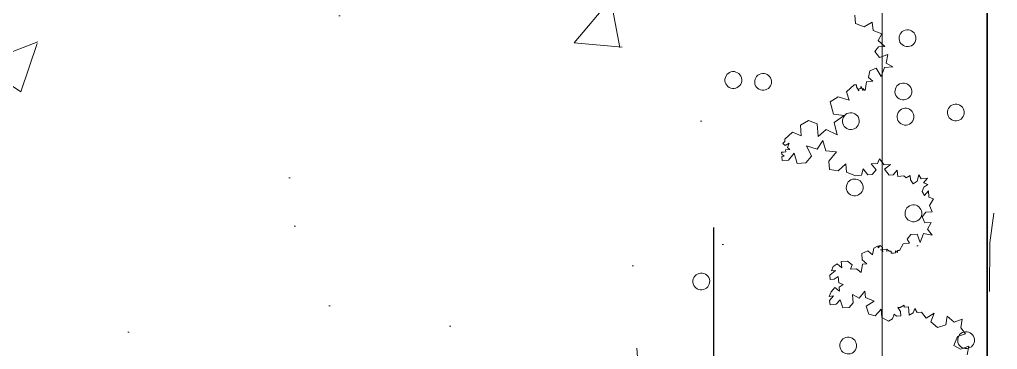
# Model space of a CAD drawing. Header units: metres. Extents: x 0 to 4415, y 1197 to 2590.
# Drawn here: x 1912.943 to 1913.872, y 1310.338 to 1310.651 of the extents above; entities that cross this region are included whole.
import ezdxf

# ---------------------------------------------------------------- set-up
doc = ezdxf.new("R2010")
doc.units = ezdxf.units.M
doc.linetypes.add('AXES', pattern=[2, 1.25, -0.25, 0.25, -0.25])
doc.linetypes.add('CACHE2', pattern=[4.7625, 3.175, -1.5875])
doc.layers.add('00-axe', color=7, linetype='AXES', lineweight=5, true_color=0xdb0000)
doc.layers.add('veg', color=7, linetype='Continuous', lineweight=9, true_color=0x61c200)
doc.layers.add('caché', color=20, linetype='CACHE2', lineweight=13)
doc.layers.add('Façade 02', color=41, linetype='Continuous', lineweight=35)

# ---------------------------------------------------------------- blocks, each defined once
blk = doc.blocks.new('Plantes')
for p, q in [((-0.183, 1.2661), (-0.2717, 0.088)), ((0.9879, 0.0827), (0.9619, 0.0685)), ((1.0199, 0.0716), (0.9879, 0.0827)), ((1.0146, 0.105), (1.0199, 0.0716)), ((0.9619, 0.0685), (0.9754, 0.0344)), ((0.8982, 0.0001), (0.8715, -0.0222)), ((0.9301, -0.011), (0.8982, 0.0001)), ((0.9754, 0.0344), (1.0073, 0.0233)), ((1.0073, 0.0233), (0.9888, 0.0002)), ((0.9888, 0.0002), (0.994, -0.0332)), ((0.7066, -0.024), (0.6806, -0.0382)), ((0.7222, -0.0336), (0.7066, -0.024)), ((0.7289, -0.0507), (0.7222, -0.0336)), ((0.8537, -0.0371), (0.8351, -0.0602)), ((0.8849, -0.0564), (0.8537, -0.0371)), ((0.8715, -0.0222), (0.8849, -0.0564)), ((0.9354, -0.0444), (0.9301, -0.011)), ((0.9621, -0.0221), (0.9354, -0.0444)), ((0.994, -0.0332), (0.9621, -0.0221)), ((0.5292, -0.0741), (0.5181, -0.106)), ((0.5537, -0.0762), (0.5292, -0.0741)), ((0.6302, -0.0501), (0.6191, -0.0821)), ((0.6554, -0.0441), (0.6302, -0.0501)), ((0.6777, -0.0708), (0.6554, -0.0441)), ((0.6806, -0.0382), (0.6777, -0.0708)), ((0.7378, -0.0433), (0.7289, -0.0507)), ((0.7542, -0.0447), (0.7378, -0.0433)), ((0.7431, -0.0767), (0.7527, -0.0611)), ((0.7527, -0.0611), (0.7542, -0.0447)), ((0.7854, -0.064), (0.7839, -0.0803)), ((0.7869, -0.0476), (0.7854, -0.064)), ((0.8025, -0.0573), (0.7869, -0.0476)), ((0.8092, -0.0743), (0.8025, -0.0573)), ((0.8188, -0.0587), (0.8092, -0.0743)), ((0.8351, -0.0602), (0.8188, -0.0587)), ((0.4787, -0.086), (0.4772, -0.1024)), ((0.4772, -0.1024), (0.4921, -0.1202)), ((0.5032, -0.0882), (0.4787, -0.086)), ((0.5181, -0.106), (0.5032, -0.0882)), ((0.5686, -0.094), (0.5537, -0.0762)), ((0.5657, -0.1267), (0.5686, -0.094)), ((0.5916, -0.1126), (0.5657, -0.1267)), ((0.614, -0.1393), (0.5916, -0.1126)), ((0.6503, -0.1013), (0.6161, -0.1148)), ((0.6191, -0.0821), (0.6503, -0.1013)), ((0.7513, -0.0774), (0.7431, -0.0767)), ((0.7669, -0.087), (0.7513, -0.0774)), ((0.7676, -0.0789), (0.7669, -0.087)), ((0.7839, -0.0803), (0.7676, -0.0789)), ((0.4758, -0.1187), (0.4825, -0.1358)), ((0.4921, -0.1202), (0.4758, -0.1187)), ((0.4825, -0.1358), (0.4974, -0.1536)), ((0.4974, -0.1536), (0.5152, -0.1387)), ((0.5152, -0.1387), (0.5137, -0.155)), ((0.6161, -0.1148), (0.614, -0.1393)), ((0.4781, -0.1848), (0.4767, -0.2011)), ((0.4945, -0.1863), (0.4781, -0.1848)), ((0.5101, -0.1959), (0.4945, -0.1863)), ((0.5123, -0.1714), (0.5101, -0.1959)), ((0.5293, -0.1647), (0.5123, -0.1714)), ((0.5137, -0.155), (0.5293, -0.1647)), ((0.4767, -0.2011), (0.4997, -0.2197)), ((0.4834, -0.2182), (0.4901, -0.2353)), ((0.4997, -0.2197), (0.4834, -0.2182)), ((0.5569, -0.2248), (0.5814, -0.227)), ((0.5636, -0.2418), (0.5569, -0.2248)), ((0.5814, -0.227), (0.5992, -0.2121)), ((0.5992, -0.2121), (0.6045, -0.2455)), ((0.4901, -0.2353), (0.5057, -0.2449)), ((0.5057, -0.2449), (0.5235, -0.23)), ((0.5235, -0.23), (0.5213, -0.2545)), ((0.5213, -0.2545), (0.5458, -0.2567)), ((0.5458, -0.2567), (0.5636, -0.2418)), ((0.603, -0.2618), (0.6008, -0.2863)), ((0.6208, -0.2469), (0.603, -0.2618)), ((0.6045, -0.2455), (0.6208, -0.2469)), ((0.6008, -0.2863), (0.6246, -0.2967)), ((0.6246, -0.2967), (0.6424, -0.2818)), ((0.6424, -0.2818), (0.6484, -0.3071)), ((0.6736, -0.3011), (0.6818, -0.3018)), ((0.6818, -0.3018), (0.6736, -0.3011)), ((0.6811, -0.31), (0.6818, -0.3018)), ((0.6825, -0.2936), (0.6818, -0.3018)), ((0.6818, -0.3018), (0.6825, -0.2936)), ((0.6818, -0.3018), (0.69, -0.3025)), ((0.69, -0.3025), (0.6818, -0.3018)), ((0.6818, -0.3018), (0.69, -0.3025)), ((0.69, -0.3025), (0.6982, -0.3033)), ((0.6989, -0.2951), (0.6982, -0.3033)), ((0.6982, -0.3033), (0.6989, -0.2951)), ((0.6982, -0.3033), (0.7071, -0.2958)), ((0.7071, -0.2958), (0.7152, -0.2965)), ((0.7152, -0.2965), (0.716, -0.2884)), ((0.716, -0.2884), (0.7152, -0.2965)), ((0.7152, -0.2965), (0.716, -0.2884)), ((0.7152, -0.2965), (0.7152, -0.2965)), ((0.716, -0.2884), (0.7241, -0.2891)), ((0.716, -0.2884), (0.716, -0.2884)), ((0.7241, -0.2891), (0.7323, -0.2898)), ((0.7323, -0.2898), (0.7316, -0.298)), ((0.7316, -0.298), (0.7405, -0.2906)), ((0.7316, -0.298), (0.7316, -0.298)), ((0.7323, -0.2898), (0.7323, -0.2898)), ((0.7323, -0.2898), (0.7323, -0.2898)), ((0.7323, -0.2898), (0.7323, -0.2898)), ((0.7405, -0.2906), (0.7397, -0.2987)), ((0.7397, -0.2987), (0.7479, -0.2995)), ((0.7479, -0.2995), (0.7621, -0.3254)), ((0.6484, -0.3071), (0.664, -0.3167)), ((0.664, -0.3167), (0.6647, -0.3085)), ((0.664, -0.3167), (0.664, -0.3167)), ((0.6647, -0.3085), (0.6722, -0.3174)), ((0.6722, -0.3174), (0.6811, -0.31)), ((0.7621, -0.3254), (0.7866, -0.3276)), ((0.7866, -0.3276), (0.7769, -0.3432)), ((0.8163, -0.3632), (0.8274, -0.3313)), ((0.8274, -0.3313), (0.8408, -0.3654)), ((0.7769, -0.3432), (0.7918, -0.361)), ((0.7918, -0.361), (0.8163, -0.3632)), ((0.8408, -0.3654), (0.8743, -0.3602)), ((0.8743, -0.3602), (0.8557, -0.3832)), ((0.8454, -0.407), (0.835, -0.4308)), ((0.8699, -0.4092), (0.8454, -0.407)), ((0.8557, -0.3832), (0.8699, -0.4092)), ((0.835, -0.4308), (0.8499, -0.4486)), ((0.8499, -0.4486), (0.8744, -0.4508)), ((0.8744, -0.4508), (0.864, -0.4745)), ((0.864, -0.4745), (0.8782, -0.5005)), ((0.8441, -0.5139), (0.8344, -0.5296)), ((0.8344, -0.5296), (0.8411, -0.5466)), ((0.8589, -0.5317), (0.8441, -0.5139)), ((0.8611, -0.5072), (0.8589, -0.5317)), ((0.8782, -0.5005), (0.8611, -0.5072)), ((0.7988, -0.5593), (0.7892, -0.5749)), ((0.8144, -0.569), (0.7988, -0.5593)), ((0.8204, -0.5942), (0.8144, -0.569)), ((0.8568, -0.5563), (0.8397, -0.563)), ((0.8397, -0.563), (0.8546, -0.5808)), ((0.8411, -0.5466), (0.8568, -0.5563)), ((0.5063, -0.6073), (0.4729, -0.6126)), ((0.5368, -0.6348), (0.5063, -0.6073)), ((0.5397, -0.6021), (0.5368, -0.6348)), ((0.5738, -0.5887), (0.5397, -0.6021)), ((0.5984, -0.5908), (0.5738, -0.5887)), ((0.6043, -0.6161), (0.5984, -0.5908)), ((0.6229, -0.593), (0.6043, -0.6161)), ((0.6392, -0.5945), (0.6229, -0.593)), ((0.6541, -0.6123), (0.6392, -0.5945)), ((0.7053, -0.5922), (0.6868, -0.6152)), ((0.7216, -0.5936), (0.7053, -0.5922)), ((0.7365, -0.6114), (0.7216, -0.5936)), ((0.7387, -0.5869), (0.7365, -0.6114)), ((0.7632, -0.5891), (0.7387, -0.5869)), ((0.7721, -0.5816), (0.7632, -0.5891)), ((0.7877, -0.5913), (0.7721, -0.5816)), ((0.7892, -0.5749), (0.7877, -0.5913)), ((0.8301, -0.5786), (0.8204, -0.5942)), ((0.8546, -0.5808), (0.8301, -0.5786)), ((0.2888, -0.6456), (0.2873, -0.6619)), ((0.3133, -0.6478), (0.2888, -0.6456)), ((0.3474, -0.6343), (0.3356, -0.6745)), ((0.3801, -0.6372), (0.3474, -0.6343)), ((0.4024, -0.6639), (0.3801, -0.6372)), ((0.4729, -0.6126), (0.47, -0.6453)), ((0.47, -0.6453), (0.4997, -0.6809)), ((0.6356, -0.6353), (0.6541, -0.6123)), ((0.6601, -0.6375), (0.6356, -0.6353)), ((0.6668, -0.6546), (0.6601, -0.6375)), ((0.6853, -0.6315), (0.6668, -0.6546)), ((0.7098, -0.6337), (0.6853, -0.6315)), ((0.6868, -0.6152), (0.7098, -0.6337)), ((0.2866, -0.6701), (0.2858, -0.6782)), ((0.2858, -0.6782), (0.294, -0.679)), ((0.2955, -0.6626), (0.2866, -0.6701)), ((0.2873, -0.6619), (0.2955, -0.6626)), ((0.294, -0.679), (0.3022, -0.6797)), ((0.3022, -0.6797), (0.3014, -0.6879)), ((0.3356, -0.6745), (0.3133, -0.6478)), ((0.3824, -0.7033), (0.4024, -0.6639)), ((0.4997, -0.6809), (0.4581, -0.6854)), ((0.3, -0.7042), (0.2911, -0.7117)), ((0.2911, -0.7117), (0.2985, -0.7206)), ((0.2911, -0.7117), (0.2911, -0.7117)), ((0.2985, -0.7206), (0.2978, -0.7287)), ((0.3156, -0.7138), (0.3, -0.7042)), ((0.3014, -0.6879), (0.3178, -0.6893)), ((0.3178, -0.6893), (0.3089, -0.6968)), ((0.3089, -0.6968), (0.3156, -0.7138)), ((0.4247, -0.6906), (0.3824, -0.7033)), ((0.4463, -0.7255), (0.4247, -0.6906)), ((0.4581, -0.6854), (0.4463, -0.7255)), ((0.2978, -0.7287), (0.3283, -0.7562)), ((0.2978, -0.7287), (0.2978, -0.7287)), ((0.3283, -0.7562), (0.3624, -0.7427)), ((0.3624, -0.7427), (0.3588, -0.7836)), ((0.4242, -0.7894), (0.4285, -0.7404)), ((0.4285, -0.7404), (0.459, -0.7678)), ((0.459, -0.7678), (0.5021, -0.747)), ((0.5021, -0.747), (0.4895, -0.7953)), ((0.3588, -0.7836), (0.39, -0.8028)), ((0.39, -0.8028), (0.4242, -0.7894)), ((0.4895, -0.7953), (0.5282, -0.8234)), ((0.4866, -0.8279), (0.4741, -0.8762)), ((0.5282, -0.8234), (0.4866, -0.8279)), ((0.4741, -0.8762), (0.5053, -0.8955)), ((0.5053, -0.8955), (0.5476, -0.8828)), ((0.5476, -0.8828), (0.5365, -0.9147)), ((0.5365, -0.9147), (0.567, -0.9422)), ((0.567, -0.9422), (0.5752, -0.9429)), ((0.5752, -0.9429), (0.5759, -0.9347)), ((0.5759, -0.9347), (0.5752, -0.9429)), ((0.5752, -0.9429), (0.5759, -0.9347)), ((0.5759, -0.9347), (0.5855, -0.9191)), ((0.5759, -0.9347), (0.5759, -0.9347)), ((0.5759, -0.9347), (0.5759, -0.9347)), ((0.5759, -0.9347), (0.5759, -0.9347)), ((0.5855, -0.9191), (0.5848, -0.9273)), ((0.5848, -0.9273), (0.593, -0.928)), ((0.5922, -0.9362), (0.6019, -0.9206)), ((0.593, -0.928), (0.5922, -0.9362)), ((0.5922, -0.9362), (0.5922, -0.9362)), ((0.5922, -0.9362), (0.5922, -0.9362)), ((0.6019, -0.9206), (0.6011, -0.9288)), ((0.6011, -0.9288), (0.61, -0.9213)), ((0.61, -0.9213), (0.6153, -0.9547)), ((0.6153, -0.9547), (0.6398, -0.9569)), ((0.6398, -0.9569), (0.622, -0.9718)), ((0.622, -0.9718), (0.628, -0.997)), ((0.6518, -1.0074), (0.671, -0.9762)), ((0.671, -0.9762), (0.6845, -1.0103)), ((0.628, -0.997), (0.6518, -1.0074)), ((0.6845, -1.0103), (0.7171, -1.0132)), ((0.7171, -1.0132), (0.6912, -1.0274)), ((0.6912, -1.0274), (0.6964, -1.0608)), ((0.6645, -1.0497), (0.6459, -1.0728)), ((0.6964, -1.0608), (0.6645, -1.0497)), ((0.6459, -1.0728), (0.6608, -1.0906)), ((0.6853, -1.0927), (0.6586, -1.1151)), ((0.6608, -1.0906), (0.6853, -1.0927)), ((0.6728, -1.141), (0.6386, -1.1545)), ((0.6586, -1.1151), (0.6728, -1.141)), ((0.6045, -1.1679), (0.5704, -1.1813)), ((0.6357, -1.1871), (0.6045, -1.1679)), ((0.6386, -1.1545), (0.6357, -1.1871)), ((0.5704, -1.1813), (0.5674, -1.214))]:
    blk.add_line(p, q)
at = {"color": 72}
for p, q in [((1.0997, -0.1414), (1.0992, -0.3308)), ((1.0992, -0.3308), (1.1135, -0.4474))]:
    blk.add_line(p, q, dxfattribs=at)
at = {"color": 50}
for centre in [(0.5505, 0.0723), (1.0095, 0.0478), (-0.0232, -0.173), (0.8009, -0.4442), (0.7673, -0.8201), (0.9634, -0.8376), (0.7586, -0.9181), (0.0962, -0.9578), (0.212, -0.9517)]:
    blk.add_ellipse(centre, major_axis=(0.0232, 0.0232), ratio=1, start_param=2.267169, end_param=8.550354, dxfattribs=at)
at = {"color": 10}
for centre in [(0.5717, -0.5433), (0.5549, -0.8011), (0.773, -1.1253)]:
    blk.add_ellipse(centre, major_axis=(0.0232, 0.0232), ratio=1, start_param=2.267169, end_param=8.550354, dxfattribs=at)

msp = doc.modelspace()

# ---------------------------------------------------------------- hatches: boundary and pattern name
at = {"layer": 'veg'}
h = msp.add_hatch(dxfattribs=at)
h.set_pattern_fill('AR-CONC', color=256, scale=0.003, angle=-1e-14, style=0)
h.paths.add_polyline_path([(1913.86234, 1312.10545), (1904.36234, 1312.10545), (1904.36234, 1309.94057), (1905.47326, 1310.01054), (1905.50708, 1309.4559), (1907.36282, 1309.56841), (1907.32912, 1310.12127), (1908.52675, 1310.19669), (1908.56063, 1309.64103), (1910.82943, 1309.77858), (1910.79504, 1310.34265), (1911.99267, 1310.41808), (1912.02723, 1309.85119), (1913.86234, 1309.96245)])
h.paths.add_polyline_path([(1905.47326, 1310.01054), (1904.36234, 1309.94057), (1904.36234, 1309.3865), (1905.50708, 1309.4559)])
h.paths.add_polyline_path([(1908.52675, 1310.19669), (1907.32912, 1310.12127), (1907.36282, 1309.56841), (1908.56063, 1309.64103)], flags=17)
h.paths.add_polyline_path([(1911.99267, 1310.41808), (1910.79504, 1310.34265), (1910.82943, 1309.77858), (1912.02723, 1309.85119)], flags=17)
h = msp.add_hatch(dxfattribs=at)
h.set_pattern_fill('AR-CONC', color=256, scale=0.003, angle=-1e-14, style=0)
h.paths.add_polyline_path([(1913.76235, 1312.10545), (1904.36234, 1312.10545), (1904.36234, 1309.94057), (1905.47326, 1310.01054), (1905.50708, 1309.4559), (1907.36282, 1309.56841), (1907.32912, 1310.12127), (1908.52675, 1310.19669), (1908.56063, 1309.64103), (1910.82943, 1309.77858), (1910.79504, 1310.34265), (1911.99267, 1310.41808), (1912.02723, 1309.85119), (1913.76235, 1309.96245)])
h.paths.add_polyline_path([(1905.47326, 1310.01054), (1904.36234, 1309.94057), (1904.36234, 1309.3865), (1905.50708, 1309.4559)])
h.paths.add_polyline_path([(1908.52675, 1310.19669), (1907.32912, 1310.12127), (1907.36282, 1309.56841), (1908.56063, 1309.64103)], flags=17)
h.paths.add_polyline_path([(1911.99267, 1310.41808), (1910.79504, 1310.34265), (1910.82943, 1309.77858), (1912.02723, 1309.85119)], flags=17)

# ---------------------------------------------------------------- linework, layer by layer
at = {"layer": '00-axe', "lineweight": 30, "ltscale": 5}
msp.add_lwpolyline([(1918.47284, 1331.51818), (1918.47284, 1320.4533), (1913.60233, 1320.4533), (1913.60233, 1306.88373), (1913.60233, 1306.88373)], dxfattribs=at)
at = {"layer": 'caché', "linetype": 'CACHE2'}
msp.add_lwpolyline([(1917.60304, 1309.72784), (1913.76235, 1309.72784), (1913.76235, 1311.41264), (1917.60304, 1311.41264)], close=True, dxfattribs=at)
at = {"layer": 'Façade 02'}
for p, q in [((1913.86234, 1314.33399), (1913.86234, 1309.96245)), ((1913.86234, 1310.17729), (1913.86234, 1314.23402))]:
    msp.add_line(p, q, dxfattribs=at)

# ---------------------------------------------------------------- block references
at = {"layer": 'veg', "ltscale": 0.1, "xscale": -0.2441011966847084, "yscale": 0.2441011966847084, "zscale": 0.2441011966847084, "rotation": 179.5978025672188}
msp.add_blockref('Plantes', (1913.59594, 1310.35986), dxfattribs=at)

doc.saveas('drawing.dxf')
